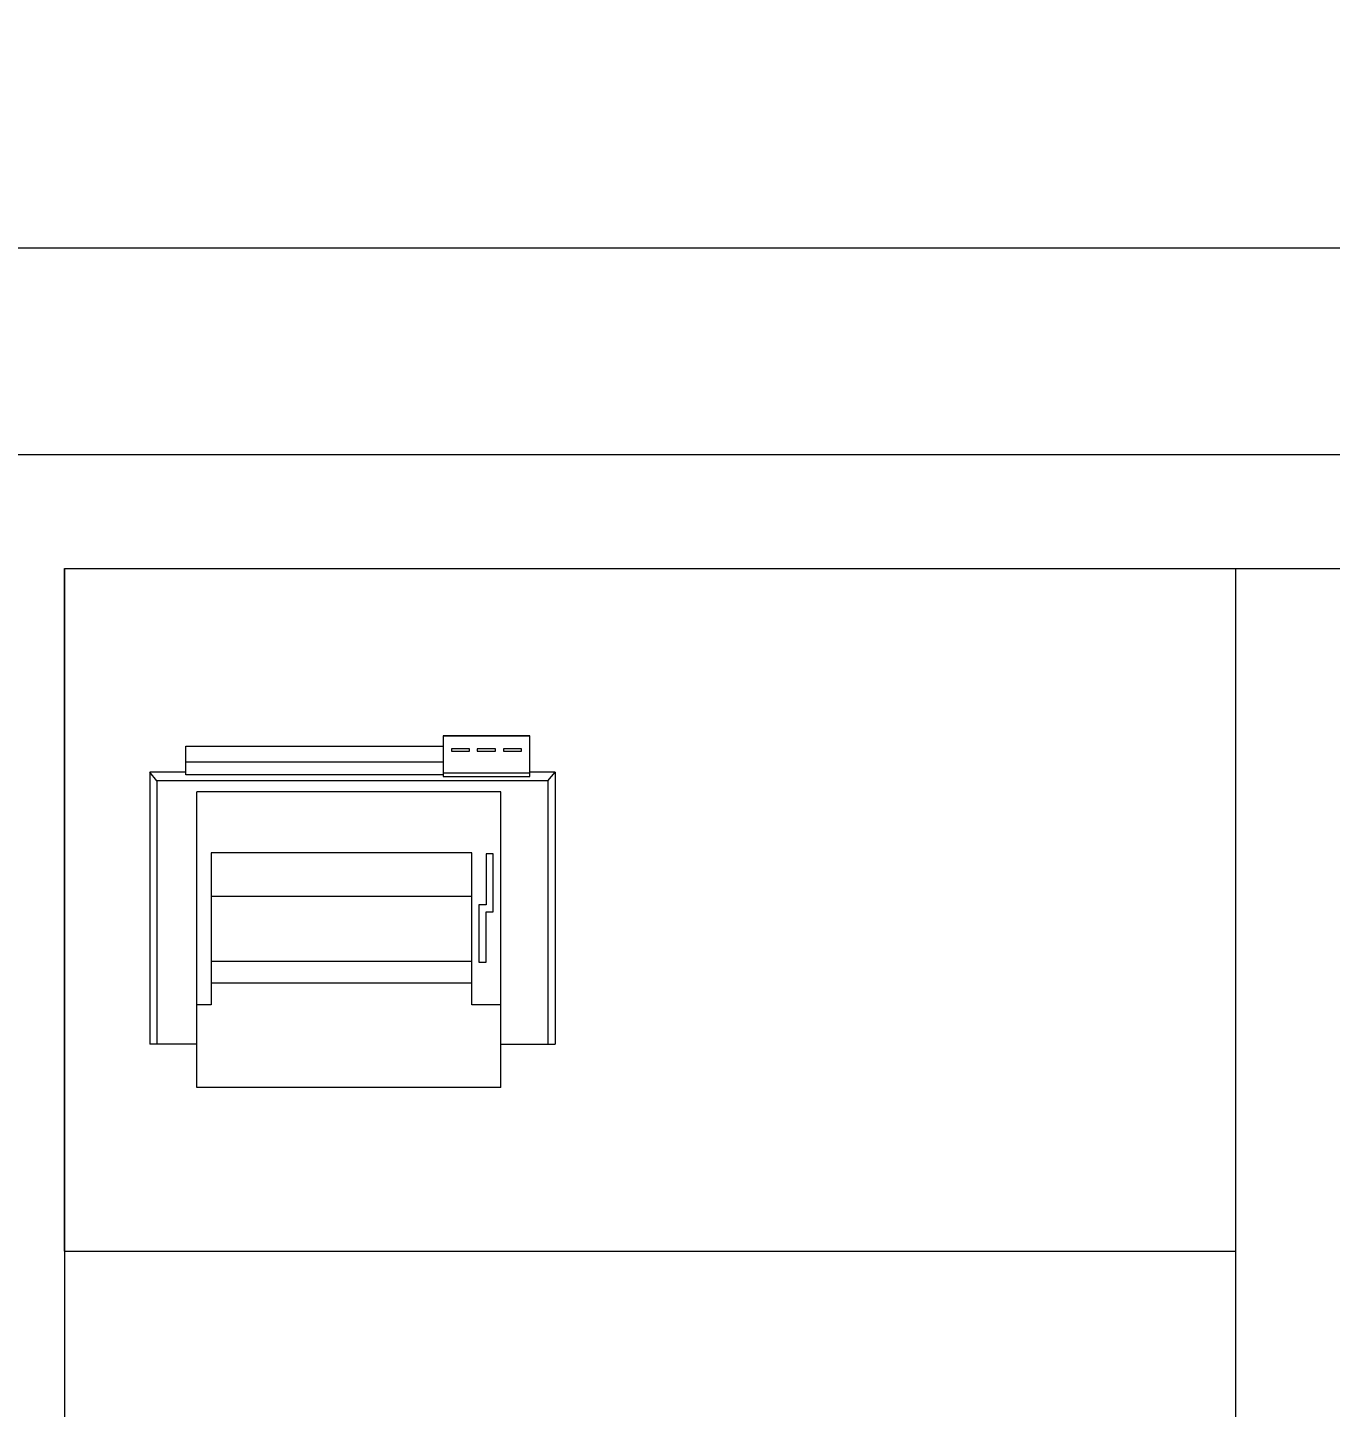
# Model space of a CAD drawing. Header units: millimetres. Extents: x -2143172 to 5255, y -610845 to 279739.
# Drawn here: x -1068790 to -1067644, y -585105 to -583893 of the extents above; entities that cross this region are included whole.
import ezdxf

# ---------------------------------------------------------------- set-up
doc = ezdxf.new("R2010")
doc.units = ezdxf.units.MM
doc.header["$LTSCALE"] = 30
doc.layers.get('0').update_dxf_attribs({"lineweight": 5})
doc.layers.get('Defpoints').update_dxf_attribs({"lineweight": 5})
for name, color, linetype, lineweight in [('dims.', 152, 'Continuous', 5), ('LOADING', 163, 'Continuous', 5), ('Walls', 32, 'Continuous', 5)]:
    doc.layers.add(name, color=color, linetype=linetype, lineweight=lineweight)
doc.styles.add('SIMPLEX', font='SIMPLEX.shx', dxfattribs={"height": 150})
doc.dimstyles.new('Buk', dxfattribs={"dimtxt": 150, "dimasz": 50, "dimexe": 20, "dimexo": 25, "dimgap": 20, "dimtad": 1, "dimdec": 0, "dimrnd": 5, "dimdsep": 46, "dimtxsty": 'SIMPLEX', "dimcen": 0, "dimdle": 20, "dimclrd": 256, "dimclre": 256, "dimclrt": 256, "dimadec": 0, "dimazin": 0, "dimtfac": 0.0075, "dimtdec": 0, "dimtmove": 1, "dimatfit": 2, "dimldrblk": 'ARCHTICK', "dimfxl": 1, "dimtolj": 1, "dimtzin": 0, "dimlwd": -1, "dimlwe": -1, "dimarcsym": 0})

# ---------------------------------------------------------------- blocks, each defined once
blk = doc.blocks.new('*D328')
at = {"layer": 'Defpoints', "color": 0, "transparency": 16777216}
for p in [(-1067257, -584086.1), (-1070913.2, -584268.1, 0.1), (-1067257, -584268.1, 0.1)]:
    blk.add_point(p, dxfattribs=at)
at = {"layer": 'dims.', "linetype": 'Continuous', "transparency": 16777216}
for p, q in [((-1070913.2, -584243.1), (-1070913.2, -584066.1)), ((-1067257, -584243.1), (-1067257, -584066.1))]:
    blk.add_line(p, q, dxfattribs=at)
at = {"layer": 'dims.', "transparency": 16777216}
blk.add_line((-1070863.2, -584086.1), (-1067307, -584086.1), dxfattribs=at)
for points in [[(-1070863.2, -584077.8), (-1070863.2, -584094.4), (-1070913.2, -584086.1)], [(-1067307, -584077.8), (-1067307, -584094.4), (-1067257, -584086.1)]]:
    blk.add_solid(points, dxfattribs=at)
at = {"layer": 'dims.', "transparency": 16777216, "insert": (-1069085.1, -583991.1), "char_height": 150, "attachment_point": 5, "style": 'SIMPLEX'}
blk.add_mtext('\\A1;3655', dxfattribs=at)
blk = doc.blocks.new('_ArchTick')
at = {"color": 0, "linetype": 'ByBlock', "const_width": 0.15}
blk.add_lwpolyline([(-0.5, -0.5), (0.5, 0.5)], dxfattribs=at)
blk = doc.blocks.new('GF21043-P')
at = {"color": 0}
for p, q in [((0.8, 0), (0.8, 0.75)), ((-0.8, 0), (0.8, 0))]:
    blk.add_line(p, q, dxfattribs=at)
blk = doc.blocks.new('ITPPLT2C-P')
at = {"color": 0}
for p, q in [((0.0229, 0.0318), (0.2618, 0.0318)), ((0.0304, 0.0256), (0.0229, 0.0318)), ((0.0229, 0), (0.0229, 0.0318)), ((0.0304, -0.3182), (0.0304, 0.0256)), ((0.0304, 0.0256), (0.2618, 0.0256)), ((0.2618, -0.0096), (0.2618, 0.0318)), ((0, 0), (0, -0.2262)), ((0.0252, 0), (0, 0)), ((0.0139, 0), (0.0139, -0.2262)), ((0.0252, 0), (0.0139, 0)), ((0.0252, -0.2262), (0.0252, 0)), ((0.0401, -0.2769), (0.0401, -0.0096)), ((0.3, -0.0096), (0.0401, -0.0096)), ((0.2274, -0.0222), (0.2274, -0.0096)), ((0.3, -0.2769), (0.3, -0.0096)), ((0.0939, -0.2515), (0.0939, -0.0222)), ((0.0939, -0.0222), (0.2274, -0.0222)), ((0.1321, -0.2515), (0.1321, -0.0222)), ((0.1894, -0.2515), (0.1894, -0.0222)), ((0.2082, -0.2515), (0.2082, -0.0222)), ((-0.0091, -0.2262), (0.0267, -0.2262)), ((-0.0091, -0.3023), (-0.0091, -0.2262)), ((-0.0087, -0.2262), (0.0236, -0.2262)), ((-0.0087, -0.3023), (-0.0087, -0.2262)), ((0, -0.2262), (0.0252, -0.2262)), ((0.0139, -0.2262), (0.0252, -0.2262)), ((0.0236, -0.2262), (0.0236, -0.3023)), ((0.0267, -0.2262), (0.0267, -0.3023)), ((0.0023, -0.2495), (0.0023, -0.2334)), ((0.0023, -0.2334), (0.0045, -0.2334)), ((0.0045, -0.2334), (0.0045, -0.2495)), ((0.0045, -0.2495), (0.0023, -0.2495)), ((0.2274, -0.2515), (0.0939, -0.2515)), ((0.2274, -0.2769), (0.2274, -0.2515)), ((0.0023, -0.2721), (0.0023, -0.2562)), ((0.0023, -0.2562), (0.0045, -0.2562)), ((0.0045, -0.2562), (0.0045, -0.2721)), ((0.0947, -0.2701), (0.0947, -0.2641)), ((0.0947, -0.2641), (0.1395, -0.2641)), ((0.1395, -0.2575), (0.19, -0.2575)), ((0.1395, -0.2641), (0.1395, -0.2575)), ((0.19, -0.2641), (0.1457, -0.2641)), ((0.1457, -0.2641), (0.1457, -0.2701)), ((0.19, -0.2575), (0.19, -0.2641)), ((0.0045, -0.2721), (0.0023, -0.2721)), ((0.3, -0.2769), (0.0401, -0.2769)), ((0.1457, -0.2701), (0.0947, -0.2701)), ((0.2618, -0.2769), (0.2618, -0.3246)), ((0.0023, -0.295), (0.0023, -0.2793)), ((0.0023, -0.2793), (0.0045, -0.2793)), ((0.0045, -0.2793), (0.0045, -0.295)), ((0.0267, -0.3023), (-0.0091, -0.3023)), ((0.0236, -0.3023), (-0.0087, -0.3023)), ((0.0045, -0.295), (0.0023, -0.295)), ((0.0229, -0.3246), (0.0229, -0.3023)), ((0.0304, -0.3182), (0.0229, -0.3246)), ((0.0229, -0.3246), (0.2618, -0.3246)), ((0.0304, -0.3182), (0.2618, -0.3182))]:
    blk.add_line(p, q, dxfattribs=at)

msp = doc.modelspace()

# ---------------------------------------------------------------- linework, layer by layer
at = {"layer": 'LOADING'}
msp.add_line((-1068757, -584968.1, 0.1), (-1067727, -584968.1, 0.1), dxfattribs=at)
at = {"layer": 'LOADING', "elevation": 0.1}
msp.add_lwpolyline([(-1068757, -584968.1), (-1068757, -584368.1), (-1067727, -584368.1)], dxfattribs=at)
at = {"layer": 'Walls'}
for p, q in [((-1064457, -584268.1, 0.2), (-1072457, -584268.1, 0.2)), ((-1068757, -584368.1, 0.2), (-1068757, -587658.1, 0.2)), ((-1068757, -584368.1, 0.2), (-1064557, -584368.1, 0.2))]:
    msp.add_line(p, q, dxfattribs=at)

# ---------------------------------------------------------------- block references
at = {"layer": 'dims.', "extrusion": (1.19929e-18, 8.17187e-07, 1), "xscale": -1000.000000000003, "yscale": 1000.000000000003, "zscale": 1000.000000000003, "rotation": 270}
msp.add_blockref('GF21043-P', (-1067727, -585168.1, -0.4), dxfattribs=at)
at = {"layer": 'LOADING', "extrusion": (-8.17187e-07, 1.1992e-18, -1), "xscale": 1000.000000000003, "yscale": 1000.000000000003, "zscale": 1000.000000000003, "rotation": 269.9999999932569}
msp.add_blockref('ITPPLT2C-P', (1068650.3, -584524.2, 0.8), dxfattribs=at)

# ---------------------------------------------------------------- dimensions: what is measured, and where the dimension line sits
at = {"layer": 'dims.'}
dim = msp.add_linear_dim(base=(-1067257, -584086.1, 0.1), p1=(-1070913.2, -584268.1, 0.2), p2=(-1067257, -584268.1, 0.2), dimstyle='Buk', dxfattribs=at)
dim.commit()
dim.dimension.update_dxf_attribs({"geometry": '*D328', "text_midpoint": (-1069085.1, -583991.1, 0.1)})

doc.saveas('drawing.dxf')
